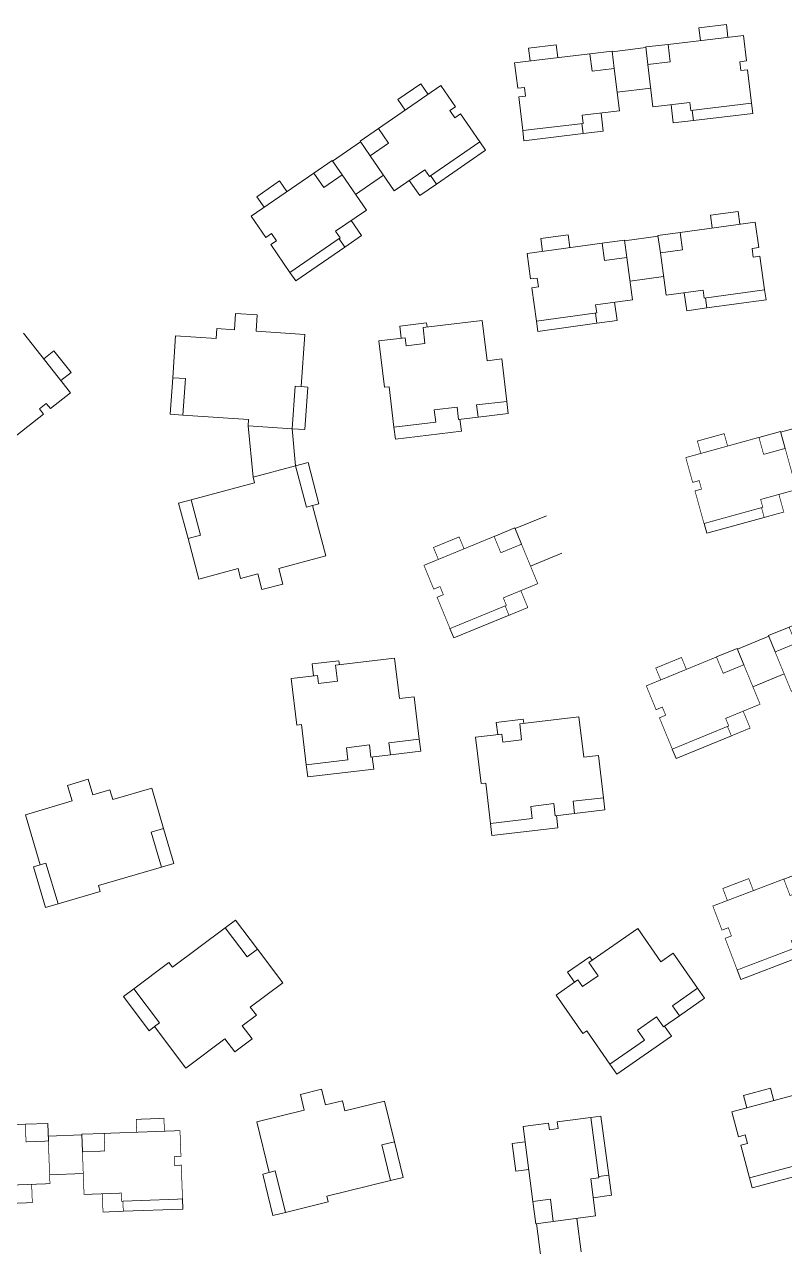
# Model space of a CAD drawing. Extents: x 65861 to 180383, y -19954 to 24543.
# Drawn here: x 122762 to 123884, y -12531 to -10726 of the extents above; entities that cross this region are included whole.
import ezdxf

# ---------------------------------------------------------------- set-up
doc = ezdxf.new("R2010")
doc.units = 0
doc.header["$LTSCALE"] = 1000
doc.header["$MEASUREMENT"] = 0
doc.layers.add('140', color=2, linetype='Continuous', lineweight=5)
doc.layers.add('DingDianTu', color=5, linetype='Continuous', lineweight=0)

# ---------------------------------------------------------------- blocks, each defined once
blk = doc.blocks.new('dafasfd')
at = {"layer": 'DingDianTu', "color": 7}
for points in [[(36368038, 16363912), (36371127, 16365074), (36372042, 16362641)], [(36369878, 16352210), (36361642, 16349110), (36361113, 16350514)]]:
    blk.add_lwpolyline(points, dxfattribs=at)
at = {"layer": 'DingDianTu', "color": 7, "const_width": 100}
blk.add_lwpolyline([(36368038, 16363912), (36368954, 16361479), (36372042, 16362641), (36374261, 16356745), (36369114, 16354807), (36369537, 16353684), (36361113, 16350514), (36359352, 16355194), (36360288, 16355546), (36359830, 16356763), (36358894, 16356410), (36357556, 16359967)], close=True, dxfattribs=at)
for points in [[(36363546, 16362221), (36362876, 16363999), (36359039, 16362555), (36359708, 16360777)], [(36371734, 16355794), (36372686, 16353267), (36369878, 16352210), (36369350, 16353614)]]:
    blk.add_lwpolyline(points, dxfattribs=at)
blk = doc.blocks.new('*E51')
at = {"layer": 'DingDianTu', "color": 251, "xscale": 0.001000002024510444, "yscale": 0.001000000163912773, "zscale": 0.001, "rotation": 339.3761177849276}
blk.add_blockref('dafasfd', (22612.58, -20413.34), dxfattribs=at)
blk = doc.blocks.new('*E38')
at = {"layer": 'DingDianTu', "color": 7, "xscale": 0.001000002024510444, "yscale": 0.001000000163912773, "zscale": 0.001, "rotation": 339.3761177849276}
blk.add_blockref('dafasfd', (22612.58, -20413.34), dxfattribs=at)
blk = doc.blocks.new('*E37')
at = {"layer": 'DingDianTu', "color": 7, "xscale": 0.001000002024510444, "yscale": 0.001000000163912773, "zscale": 0.001, "rotation": 339.3761177849276}
blk.add_blockref('dafasfd', (22612.58, -20413.34), dxfattribs=at)
blk = doc.blocks.new('*E32')
at = {"layer": 'DingDianTu', "color": 7, "xscale": 0.001000002024510444, "yscale": 0.001000000163912773, "zscale": 0.001, "rotation": 339.3761177849276}
blk.add_blockref('dafasfd', (22612.58, -20413.34), dxfattribs=at)
blk = doc.blocks.new('*E30')
at = {"layer": 'DingDianTu', "color": 7, "xscale": 0.001000002024510444, "yscale": 0.001000000163912773, "zscale": 0.001, "rotation": 339.3761177849276}
blk.add_blockref('dafasfd', (22612.58, -20413.34), dxfattribs=at)
blk = doc.blocks.new('*E227')
at = {"layer": 'DingDianTu', "color": 7, "xscale": 0.001000002024510444, "yscale": 0.001000000163912773, "zscale": 0.001, "rotation": 339.3761177849276}
blk.add_blockref('dafasfd', (22612.58, -20413.34), dxfattribs=at)
blk = doc.blocks.new('*E226')
at = {"layer": 'DingDianTu', "color": 7, "xscale": 0.001000002024510444, "yscale": 0.001000000163912773, "zscale": 0.001, "rotation": 339.3761177849276}
blk.add_blockref('dafasfd', (22612.58, -20413.34), dxfattribs=at)

msp = doc.modelspace()

# ---------------------------------------------------------------- linework, layer by layer
at = {"layer": '140', "color": 7}
for p, q in [((123757.1, -10731.3), (123797.8, -10726.4)), ((123759.4, -10750.1), (123757.1, -10731.3)), ((123797.8, -10726.4), (123800.1, -10745.3)), ((123822.9, -10742.5), (123711.7, -10755.8)), ((123827.4, -10780.3), (123822.9, -10742.5)), ((123485.3, -10782.9), (123596.5, -10769.6)), ((123546.6, -10756.4), (123505.9, -10761.3)), ((123505.9, -10761.3), (123508.2, -10780.2)), ((123548.9, -10775.3), (123546.6, -10756.4)), ((123596.5, -10769.6), (123629.3, -10765.7)), ((123596.5, -10769.6), (123599.6, -10795.4)), ((123629.3, -10765.7), (123632.4, -10791.5)), ((123679.1, -10760.7), (123629.4, -10766.7)), ((123711.7, -10755.8), (123678.9, -10759.7)), ((123678.9, -10759.7), (123682, -10785.6)), ((123711.7, -10755.8), (123714.8, -10781.7)), ((123489.8, -10820.6), (123485.3, -10782.9)), ((123599.6, -10795.4), (123632.4, -10791.5)), ((123632.4, -10791.5), (123639.9, -10854.1)), ((123714.8, -10781.7), (123682, -10785.6)), ((123682, -10785.6), (123689.5, -10848.1)), ((123817.5, -10781.5), (123827.4, -10780.3)), ((123819, -10794.4), (123817.5, -10781.5)), ((123829, -10793.2), (123819, -10794.4)), ((123834.9, -10842.8), (123829, -10793.2)), ((123376.6, -10816.6), (123284.3, -10880.2)), ((123313.1, -10837.3), (123346.9, -10814)), ((123346.9, -10814), (123357.6, -10829.7)), ((123398.1, -10847.9), (123376.6, -10816.6)), ((123499.8, -10819.4), (123489.8, -10820.6)), ((123501.3, -10832.3), (123499.8, -10819.4)), ((123686.2, -10820.3), (123636.5, -10826.3)), ((123323.9, -10852.9), (123313.1, -10837.3)), ((123491.4, -10833.5), (123501.3, -10832.3)), ((123497.3, -10883.2), (123491.4, -10833.5)), ((123689.5, -10848.1), (123744.1, -10841.6)), ((123716.3, -10844.9), (123719.5, -10871.7)), ((123744.1, -10841.6), (123745.5, -10853.5)), ((123745.5, -10853.5), (123834.9, -10842.8)), ((123836.7, -10857.7), (123834.9, -10842.8)), ((123389.9, -10853.6), (123398.1, -10847.9)), ((123397.3, -10864.3), (123389.9, -10853.6)), ((123405.5, -10858.6), (123397.3, -10864.3)), ((123433.9, -10899.8), (123405.5, -10858.6)), ((123639.9, -10854.1), (123585.2, -10860.6)), ((123585.2, -10860.6), (123586.7, -10872.5)), ((123613, -10857.3), (123616.2, -10884.1)), ((123749.3, -10868.2), (123747.5, -10853.3)), ((123749.3, -10868.2), (123836.7, -10857.7)), ((123284.3, -10880.2), (123257.2, -10898.9)), ((123284.3, -10880.2), (123299.1, -10901.6)), ((123586.7, -10872.5), (123497.3, -10883.2)), ((123586.5, -10887.6), (123584.7, -10872.7)), ((123719.5, -10871.7), (123749.3, -10868.2)), ((123257.7, -10899.7), (123216.5, -10928.1)), ((123257.2, -10898.9), (123271.9, -10920.3)), ((123359.7, -10950.9), (123433.9, -10899.8)), ((123442.4, -10912.2), (123433.9, -10899.8)), ((123499.1, -10898.1), (123497.3, -10883.2)), ((123586.5, -10887.6), (123499.1, -10898.1)), ((123616.2, -10884.1), (123586.5, -10887.6)), ((123299.1, -10901.6), (123271.9, -10920.3)), ((123369.9, -10962.1), (123442.4, -10912.2)), ((123188.8, -10946), (123216, -10927.2)), ((123216, -10927.2), (123230.7, -10948.7)), ((123271.9, -10920.3), (123307.6, -10972.2)), ((123096.6, -11009.5), (123188.8, -10946)), ((123188.8, -10946), (123203.6, -10967.4)), ((123203.6, -10967.4), (123230.7, -10948.7)), ((123230.7, -10948.7), (123266.5, -11000.5)), ((123291.8, -10949.1), (123250.6, -10977.5)), ((123307.6, -10972.2), (123352.9, -10941)), ((123352.9, -10941), (123359.7, -10950.9)), ((123369.9, -10962.1), (123361.4, -10949.7)), ((123138.5, -10957.5), (123104.7, -10980.8)), ((123149.3, -10973.2), (123138.5, -10957.5)), ((123329.9, -10956.9), (123345.2, -10979.1)), ((123345.2, -10979.1), (123369.9, -10962.1)), ((123104.7, -10980.8), (123115.5, -10996.4)), ((123266.5, -11000.5), (123221.2, -11031.7)), ((123774.5, -11008.1), (123815.1, -11002.5)), ((123777, -11026.9), (123774.5, -11008.1)), ((123815.1, -11002.5), (123817.7, -11021.3)), ((123118.1, -11040.8), (123096.6, -11009.5)), ((123244.2, -11015.9), (123259.5, -11038.1)), ((123840.4, -11018.2), (123729.5, -11033.5)), ((123845.6, -11055.8), (123840.4, -11018.2)), ((123126.4, -11035.1), (123118.1, -11040.8)), ((123133.7, -11045.8), (123126.4, -11035.1)), ((123228, -11041.6), (123153.8, -11092.7)), ((123221.2, -11031.7), (123228, -11041.6)), ((123234.8, -11055.1), (123226.3, -11042.8)), ((123259.5, -11038.1), (123234.8, -11055.1)), ((123564.4, -11037.1), (123523.8, -11042.7)), ((123523.8, -11042.7), (123526.4, -11061.5)), ((123567, -11055.9), (123564.4, -11037.1)), ((123696.9, -11039), (123647.4, -11045.8)), ((123729.5, -11033.5), (123696.8, -11038)), ((123696.8, -11038), (123700.4, -11063.8)), ((123729.5, -11033.5), (123733, -11059.2)), ((123125.5, -11051.5), (123133.7, -11045.8)), ((123153.8, -11092.7), (123125.5, -11051.5)), ((123234.8, -11055.1), (123162.4, -11105)), ((123503.6, -11064.6), (123614.6, -11049.3)), ((123614.6, -11049.3), (123647.3, -11044.8)), ((123614.6, -11049.3), (123618.1, -11075.1)), ((123647.3, -11044.8), (123650.8, -11070.6)), ((123733, -11059.2), (123700.4, -11063.8)), ((123835.7, -11057.2), (123845.6, -11055.8)), ((123837.5, -11070.1), (123835.7, -11057.2)), ((123508.8, -11102.3), (123503.6, -11064.6)), ((123618.1, -11075.1), (123650.8, -11070.6)), ((123650.8, -11070.6), (123659.4, -11133)), ((123700.4, -11063.8), (123709, -11126.2)), ((123847.4, -11068.7), (123837.5, -11070.1)), ((123854.2, -11118.2), (123847.4, -11068.7)), ((123162.4, -11105), (123153.8, -11092.7)), ((123705.1, -11098.4), (123655.6, -11105.3)), ((123518.7, -11100.9), (123508.8, -11102.3)), ((123510.6, -11115.2), (123520.5, -11113.8)), ((123517.4, -11164.7), (123510.6, -11115.2)), ((123520.5, -11113.8), (123518.7, -11100.9)), ((123659.4, -11133), (123604.9, -11140.5)), ((123709, -11126.2), (123763.4, -11118.7)), ((123735.7, -11122.5), (123739.4, -11149.2)), ((123763.4, -11118.7), (123765.1, -11130.5)), ((123765.1, -11130.5), (123854.2, -11118.2)), ((123769.1, -11145.1), (123767.1, -11130.3)), ((123769.1, -11145.1), (123856.3, -11133.1)), ((123856.3, -11133.1), (123854.2, -11118.2)), ((123606.6, -11152.4), (123517.4, -11164.7)), ((123604.9, -11140.5), (123606.6, -11152.4)), ((123632.7, -11136.7), (123636.4, -11163.4)), ((123739.4, -11149.2), (123769.1, -11145.1)), ((123071.8, -11177.2), (123073.4, -11153.2)), ((123073.4, -11153.2), (123105.3, -11155.4)), ((123105.3, -11155.4), (123103.7, -11179.4)), ((123355.5, -11167.1), (123315.7, -11171.8)), ((123350.2, -11173.8), (123437.6, -11163.4)), ((123356.2, -11173.1), (123355.5, -11167.1)), ((123437.6, -11163.4), (123444.7, -11223)), ((123519.5, -11179.6), (123517.4, -11164.7)), ((123606.7, -11167.5), (123519.5, -11179.6)), ((123606.7, -11167.5), (123604.6, -11152.7)), ((123636.4, -11163.4), (123606.7, -11167.5)), ((122830.1, -11270.2), (122760.6, -11182.3)), ((122980.7, -11248.1), (122984.9, -11186.3)), ((122984.9, -11186.3), (123044.8, -11190.4)), ((123044.8, -11190.4), (123045.8, -11175.4)), ((123045.8, -11175.4), (123071.8, -11177.2)), ((123103.7, -11179.4), (123175.5, -11184.3)), ((123175.5, -11184.3), (123170.2, -11261.1)), ((123315.7, -11171.8), (123317.8, -11189.7)), ((123353, -11197.6), (123350.2, -11173.8)), ((123285.1, -11193.6), (123323.8, -11189)), ((123293.2, -11262.1), (123285.1, -11193.6)), ((123323.8, -11189), (123325.2, -11200.9)), ((123325.2, -11200.9), (123353, -11197.6)), ((122790.4, -11220), (122805.3, -11208.2)), ((122805.3, -11208.2), (122830.7, -11240.3)), ((123444.7, -11223), (123466.5, -11220.4)), ((123466.5, -11220.4), (123473.9, -11283)), ((122830.7, -11240.3), (122815.8, -11252.1)), ((122977, -11302), (122980.7, -11248.1)), ((122999.6, -11249.4), (122980.7, -11248.1)), ((122995.9, -11303.3), (122999.6, -11249.4)), ((123161.3, -11260.5), (123156.9, -11323.4)), ((123170.2, -11261.1), (123161.3, -11260.5)), ((122800.3, -11293.7), (122830.1, -11270.2)), ((123180.2, -11261.8), (123170.2, -11261.1)), ((123175.9, -11324.7), (123180.2, -11261.8)), ((123300.2, -11261.3), (123293.2, -11262.1)), ((123307.2, -11320.9), (123300.2, -11261.3)), ((122783.9, -11293.9), (122794.1, -11285.9)), ((122790.1, -11301.8), (122783.9, -11293.9)), ((122794.1, -11285.9), (122800.3, -11293.7)), ((123400.4, -11291.7), (123366.7, -11295.7)), ((123366.7, -11295.7), (123368.8, -11313.6)), ((123402.6, -11309.6), (123400.4, -11291.7)), ((123473.9, -11283), (123429.2, -11288.3)), ((123429.2, -11288.3), (123431.3, -11306.1)), ((123473.9, -11283), (123476, -11300.9)), ((122750.9, -11332.8), (122790.1, -11301.8)), ((122995.9, -11303.3), (122977, -11302)), ((123092.7, -11309.9), (122995.9, -11303.3)), ((123092.1, -11318.9), (123092.7, -11309.9)), ((123368.8, -11313.6), (123307.2, -11320.9)), ((123431.3, -11306.1), (123402.6, -11309.6)), ((123404.5, -11309.3), (123406.7, -11327.2)), ((123476, -11300.9), (123431.3, -11306.1)), ((123092.1, -11318.9), (123099.3, -11394.8)), ((123156.9, -11323.4), (123092.1, -11318.9)), ((123156.9, -11323.4), (123162.1, -11378.2)), ((123156.9, -11323.4), (123175.9, -11324.7)), ((123309.3, -11338.7), (123307.2, -11320.9)), ((123406.7, -11327.2), (123309.3, -11338.7)), ((123926.1, -11315), (123877.9, -11328.4)), ((123162.1, -11378.2), (123099.3, -11394.8)), ((123162.1, -11378.2), (123180.5, -11373.3)), ((123178.3, -11439), (123162.1, -11378.2)), ((123180.5, -11373.3), (123196.6, -11434.2)), ((123101.6, -11403.5), (123007.8, -11428.4)), ((123099.3, -11394.8), (123101.6, -11403.5)), ((123007.8, -11428.4), (122989.5, -11433.2)), ((122989.5, -11433.2), (123003.3, -11485.4)), ((123007.8, -11428.4), (123021.7, -11480.6)), ((123187, -11436.7), (123178.3, -11439)), ((123196.6, -11434.2), (123187, -11436.7)), ((123206.7, -11511.2), (123187, -11436.7)), ((123532.2, -11451.8), (123485.9, -11470.9)), ((123021.7, -11480.6), (123003.3, -11485.4)), ((123003.3, -11485.4), (123019.2, -11545.4)), ((123137.1, -11529.6), (123206.7, -11511.2)), ((123555, -11507.3), (123508.8, -11526.4)), ((123019.2, -11545.4), (123077.2, -11530)), ((123077.2, -11530), (123081, -11544.5)), ((123143.3, -11552.8), (123137.1, -11529.6)), ((123081, -11544.5), (123106.2, -11537.8)), ((123106.2, -11537.8), (123112.3, -11561)), ((123112.3, -11561), (123143.3, -11552.8)), ((123860.3, -11629.8), (123814, -11648.8)), ((123226.1, -11665.9), (123186.4, -11670.6)), ((123186.4, -11670.6), (123188.5, -11688.4)), ((123220.8, -11672.5), (123308.2, -11662.2)), ((123223.7, -11696.4), (123220.8, -11672.5)), ((123226.8, -11671.8), (123226.1, -11665.9)), ((123308.2, -11662.2), (123315.3, -11721.7)), ((123155.7, -11692.3), (123194.4, -11687.7)), ((123163.8, -11760.9), (123155.7, -11692.3)), ((123194.4, -11687.7), (123195.9, -11699.7)), ((123883.1, -11685.3), (123836.9, -11704.3)), ((123195.9, -11699.7), (123223.7, -11696.4)), ((123315.3, -11721.7), (123337.1, -11719.2)), ((123337.1, -11719.2), (123344.5, -11781.7)), ((123170.8, -11760), (123163.8, -11760.9)), ((123177.9, -11819.6), (123170.8, -11760)), ((123498, -11752.4), (123458.3, -11757.1)), ((123458.3, -11757.1), (123460.4, -11775)), ((123492.8, -11759.1), (123580.1, -11748.7)), ((123495.6, -11782.9), (123492.8, -11759.1)), ((123498.7, -11758.4), (123498, -11752.4)), ((123580.1, -11748.7), (123587.2, -11808.3)), ((123344.5, -11781.7), (123299.9, -11787)), ((123344.5, -11781.7), (123346.7, -11799.6)), ((123427.6, -11778.9), (123466.4, -11774.3)), ((123435.8, -11847.4), (123427.6, -11778.9)), ((123466.4, -11774.3), (123467.8, -11786.2)), ((123467.8, -11786.2), (123495.6, -11782.9)), ((123271.1, -11790.4), (123237.3, -11794.4)), ((123237.3, -11794.4), (123239.4, -11812.3)), ((123273.2, -11808.3), (123271.1, -11790.4)), ((123299.9, -11787), (123302, -11804.9)), ((123346.7, -11799.6), (123302, -11804.9)), ((123239.4, -11812.3), (123177.9, -11819.6)), ((123180, -11837.5), (123177.9, -11819.6)), ((123302, -11804.9), (123273.2, -11808.3)), ((123275.2, -11808.1), (123277.3, -11825.9)), ((123587.2, -11808.3), (123609.1, -11805.7)), ((123609.1, -11805.7), (123616.5, -11868.3)), ((123277.3, -11825.9), (123180, -11837.5)), ((122856.2, -11841), (122825.5, -11850)), ((122825.5, -11850), (122832.3, -11873)), ((122863, -11864), (122856.2, -11841)), ((122949.8, -11854.1), (122892.2, -11871)), ((122967.3, -11913.5), (122949.8, -11854.1)), ((123442.7, -11846.6), (123435.8, -11847.4)), ((123449.8, -11906.2), (123442.7, -11846.6)), ((122832.3, -11873), (122763.3, -11893.4)), ((122888, -11856.6), (122863, -11864)), ((122892.2, -11871), (122888, -11856.6)), ((123616.5, -11868.3), (123571.8, -11873.6)), ((123571.8, -11873.6), (123573.9, -11891.5)), ((123616.5, -11868.3), (123618.6, -11886.2)), ((123543, -11877), (123509.2, -11881)), ((123509.2, -11881), (123511.3, -11898.9)), ((123545.1, -11894.9), (123543, -11877)), ((123573.9, -11891.5), (123545.1, -11894.9)), ((123618.6, -11886.2), (123573.9, -11891.5)), ((122763.3, -11893.4), (122785, -11967.2)), ((123511.3, -11898.9), (123449.8, -11906.2)), ((123451.9, -11924.1), (123449.8, -11906.2)), ((123547.1, -11894.6), (123549.2, -11912.5)), ((122949.1, -11918.9), (122967.3, -11913.5)), ((122964.3, -11970.7), (122949.1, -11918.9)), ((122982.5, -11965.3), (122967.3, -11913.5)), ((123549.2, -11912.5), (123451.9, -11924.1)), ((122775.4, -11970.1), (122785, -11967.2)), ((122793.2, -12030.5), (122775.4, -11970.1)), ((122785, -11967.2), (122793.7, -11964.7)), ((122793.7, -11964.7), (122811.5, -12025.1)), ((122871.3, -11998.1), (122964.3, -11970.7)), ((122964.3, -11970.7), (122982.5, -11965.3)), ((122873.8, -12006.8), (122871.3, -11998.1)), ((122811.5, -12025.1), (122873.8, -12006.8)), ((122811.5, -12025.1), (122793.2, -12030.5)), ((123058.2, -12060.3), (123073.3, -12048.9)), ((123073.3, -12048.9), (123105.8, -12092)), ((122980.6, -12118.6), (123058.2, -12060.3)), ((123058.2, -12060.3), (123090.6, -12103.4)), ((123594.8, -12111.6), (123667.1, -12061.3)), ((123667.1, -12061.3), (123701.3, -12110.6)), ((123090.6, -12103.4), (123105.8, -12092)), ((123105.8, -12092), (123143.1, -12141.6)), ((123596.3, -12103.2), (123563.5, -12126)), ((123599.7, -12108.1), (123596.3, -12103.2)), ((123701.3, -12110.6), (123719.4, -12098)), ((123719.4, -12098), (123755.3, -12149.7)), ((122923.3, -12150.5), (122975.2, -12111.4)), ((122975.2, -12111.4), (122980.6, -12118.6)), ((123563.5, -12126), (123573.7, -12140.8)), ((123608.5, -12131.3), (123594.8, -12111.6)), ((123143.1, -12141.6), (123095.1, -12177.6)), ((123546.6, -12159.7), (123578.7, -12137.4)), ((123578.7, -12137.4), (123585.5, -12147.2)), ((123585.5, -12147.2), (123608.5, -12131.3)), ((122923.3, -12150.5), (122908.1, -12161.9)), ((122908.1, -12161.9), (122946, -12212.3)), ((122961.2, -12200.8), (122923.3, -12150.5)), ((123586, -12216.3), (123546.6, -12159.7)), ((123755.3, -12149.7), (123718.4, -12175.4)), ((123755.3, -12149.7), (123765.6, -12164.5)), ((123095.1, -12177.6), (123104.2, -12189.6)), ((123718.4, -12175.4), (123728.7, -12190.2)), ((123765.6, -12164.5), (123728.7, -12190.2)), ((123104.2, -12189.6), (123083.4, -12205.2)), ((123694.6, -12192), (123666.7, -12211.4)), ((123704.9, -12206.8), (123694.6, -12192)), ((123728.7, -12190.2), (123704.9, -12206.8)), ((122946, -12212.3), (122954, -12206.2)), ((122954, -12206.2), (122961.2, -12200.8)), ((123000.3, -12267.8), (122954, -12206.2)), ((123083.4, -12205.2), (123097.8, -12224.4)), ((123591.8, -12212.3), (123586, -12216.3)), ((123626, -12261.6), (123591.8, -12212.3)), ((123666.7, -12211.4), (123676.9, -12226.2)), ((123706.5, -12205.6), (123716.8, -12220.4)), ((123057.8, -12224.5), (123000.3, -12267.8)), ((123072.2, -12243.7), (123057.8, -12224.5)), ((123097.8, -12224.4), (123072.2, -12243.7)), ((123676.9, -12226.2), (123626, -12261.6)), ((123716.8, -12220.4), (123636.3, -12276.3)), ((123636.3, -12276.3), (123626, -12261.6)), ((123200.3, -12298.7), (123169.2, -12306.3)), ((123169.2, -12306.3), (123174.9, -12329.6)), ((123206, -12322), (123200.3, -12298.7)), ((123806, -12332.2), (123914.2, -12303.3)), ((123862.9, -12297.3), (123823.3, -12307.9)), ((123867.8, -12315.7), (123862.9, -12297.3)), ((123231.2, -12315.9), (123206, -12322)), ((123234.8, -12330.4), (123231.2, -12315.9)), ((123293.1, -12316.2), (123234.8, -12330.4)), ((123307.8, -12376.4), (123293.1, -12316.2)), ((123823.3, -12307.9), (123828.2, -12326.3)), ((123174.9, -12329.6), (123105, -12346.7)), ((123597.8, -12340.4), (123548.2, -12346.9)), ((123612.7, -12338.4), (123597.8, -12340.4)), ((123609.6, -12429.6), (123597.8, -12340.4)), ((123624.2, -12425.7), (123612.7, -12338.4)), ((123815.8, -12368.9), (123806, -12332.2)), ((123105, -12346.7), (123123.3, -12421.5)), ((123535.3, -12348.6), (123497.7, -12353.6)), ((123497.7, -12353.6), (123512.3, -12464.6)), ((123536.7, -12358.5), (123535.3, -12348.6)), ((123549.5, -12356.8), (123536.7, -12358.5)), ((123548.2, -12346.9), (123549.5, -12356.8)), ((122846.7, -12366.1), (122796.7, -12368)), ((123289.4, -12380.9), (123307.8, -12376.4)), ((123320.6, -12428.9), (123307.8, -12376.4)), ((123481.9, -12378.9), (123500.7, -12376.4)), ((123487.2, -12419.5), (123481.9, -12378.9)), ((123825.4, -12366.3), (123815.8, -12368.9)), ((123819.1, -12381.5), (123828.8, -12378.9)), ((123828.8, -12378.9), (123825.4, -12366.3)), ((123302.2, -12433.4), (123289.4, -12380.9)), ((123832, -12429.8), (123819.1, -12381.5)), ((123919, -12406.6), (123832, -12429.8)), ((122848.8, -12423.3), (122798.8, -12425.1)), ((123113.5, -12423.9), (123123.3, -12421.5)), ((123128.5, -12485.1), (123113.5, -12423.9)), ((123123.3, -12421.5), (123132, -12419.4)), ((123132, -12419.4), (123147, -12480.6)), ((123208, -12456.4), (123302.2, -12433.4)), ((123302.2, -12433.4), (123320.6, -12428.9)), ((123506.1, -12417.1), (123487.2, -12419.5)), ((123597.7, -12431.2), (123609.6, -12429.6)), ((123604.9, -12485.7), (123597.7, -12431.2)), ((123624.2, -12425.7), (123609.3, -12427.6)), ((123628.1, -12455.4), (123624.2, -12425.7)), ((123835.9, -12444.3), (123832, -12429.8)), ((123920.9, -12421.6), (123835.9, -12444.3)), ((123147, -12480.6), (123210.1, -12465.2)), ((123210.1, -12465.2), (123208, -12456.4)), ((123512.3, -12464.6), (123538.1, -12461.2)), ((123512.3, -12464.6), (123516.7, -12497.4)), ((123538.1, -12461.2), (123542.4, -12494)), ((123601.4, -12458.9), (123628.1, -12455.4)), ((123147, -12480.6), (123128.5, -12485.1)), ((123542.4, -12494), (123604.9, -12485.7)), ((123516.7, -12497.4), (123542.4, -12494)), ((123517.6, -12497.2), (123524.2, -12546.8)), ((123577.1, -12489.4), (123583.7, -12538.9))]:
    msp.add_line(p, q, dxfattribs=at)

# ---------------------------------------------------------------- block references
at = {"layer": '140', "color": 7, "yscale": 10.00000000931323, "zscale": 10}
for name, p, xscale, rotation in [('*E32', (-525444, -4875.4), 10.00000000934839, 15.43944678286153), ('*E30', (-521864.9, -83463.2), 10.00000000930756, 22.37417144314559), ('*E227', (-521536.8, -83641.2), 10.00000000930756, 22.37417144314559), ('*E51', (-523134.6, -66650.5), 10.00000000925495, 20.83862182147166), ('*E38', (-507525.3, 143711.6), 10.00000000930799, 2.102581703969761)]:
    msp.add_blockref(name, p, dxfattribs=dict(at, xscale=xscale, rotation=rotation))
at = {"layer": '140', "color": 7, "extrusion": (0, 0, -1), "yscale": 10.00000000931323, "zscale": -10}
for name, p, xscale, rotation in [('*E226', (-632874.3, 391564), 10.00000000930756, 337.6258285568545), ('*E37', (-740027.6, 189495.8), 10.00000000930799, 357.8974182960303)]:
    msp.add_blockref(name, p, dxfattribs=dict(at, xscale=xscale, rotation=rotation))

doc.saveas('drawing.dxf')
